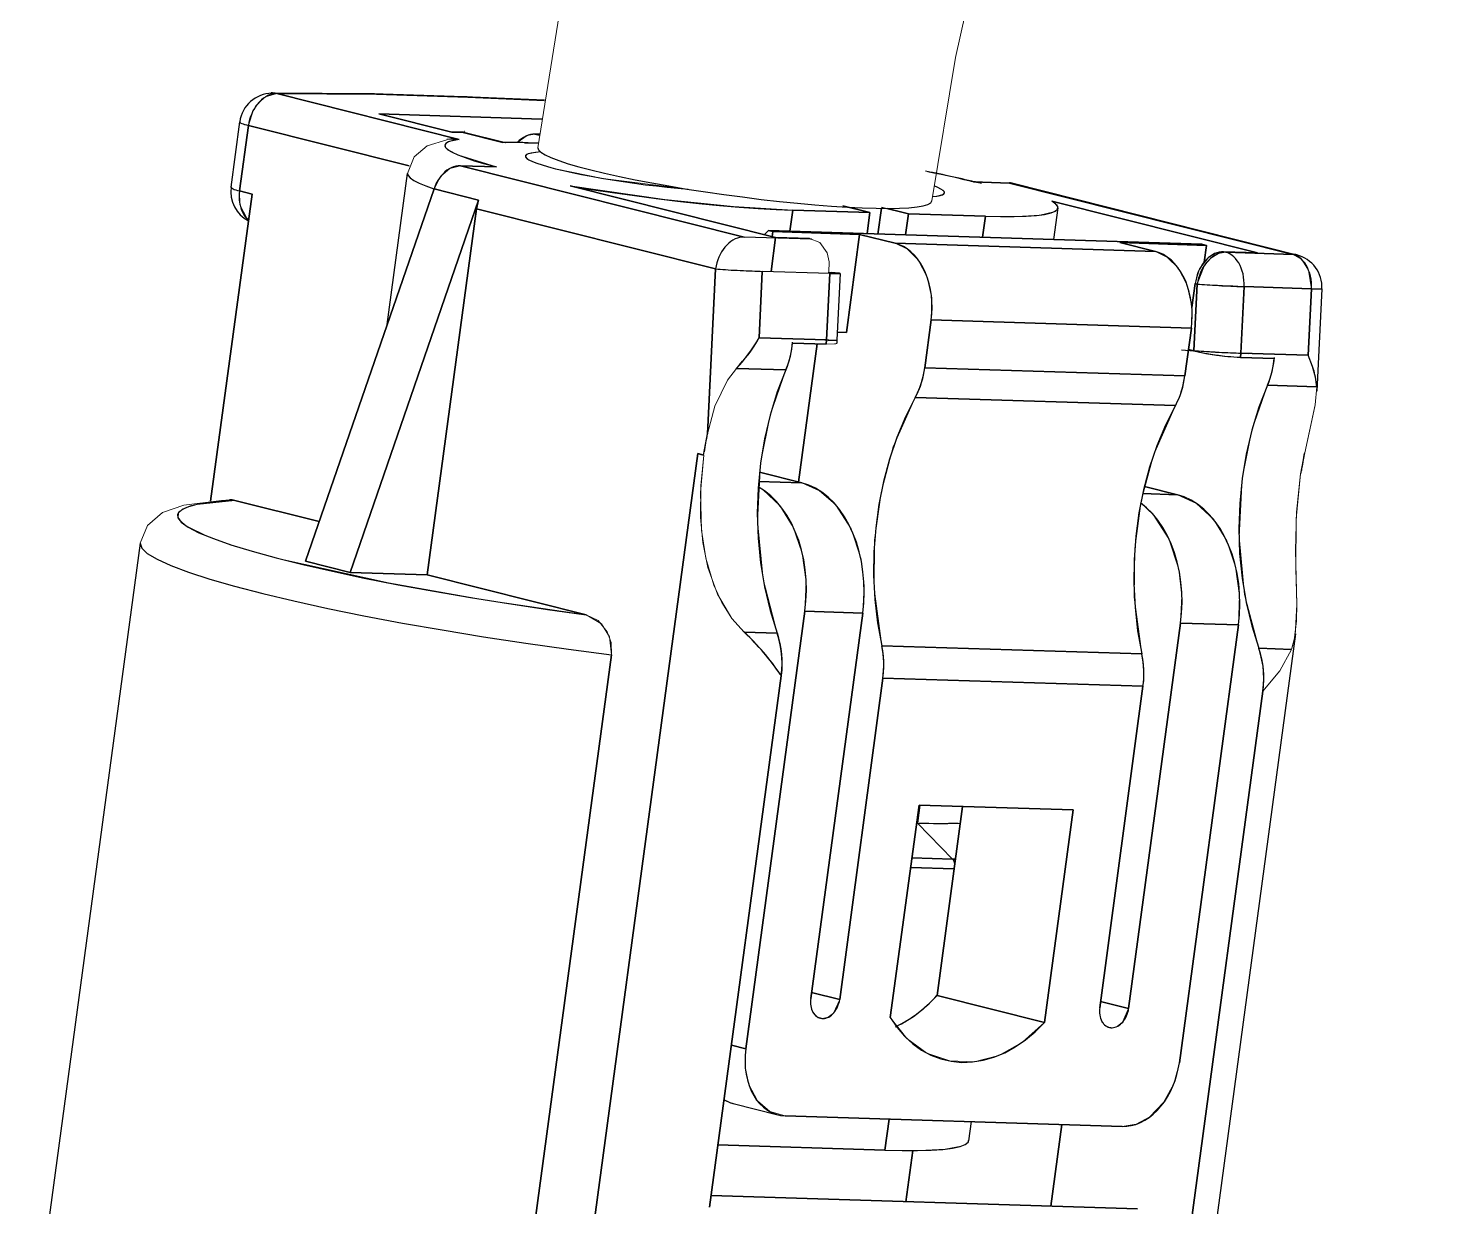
# Model space of a CAD drawing. Header units: millimetres. Extents: x 6 to 3615, y -854 to 0.
# Drawn here: x 66.198 to 70.278, y -123.274 to -119.873 of the extents above; entities that cross this region are included whole.
import ezdxf

# ---------------------------------------------------------------- set-up
doc = ezdxf.new("R2010")
doc.units = ezdxf.units.MM

msp = doc.modelspace()

# ---------------------------------------------------------------- linework, layer by layer
at = {"linetype": 'Continuous', "lineweight": 13}
for points in [[(67.6683, -120.2185), (67.7388, -119.78), (67.8318, -119.3495), (67.9491, -118.9304), (68.0426, -118.6579), (68.1495, -118.3909), (68.2713, -118.1304), (68.3727, -117.942), (68.5129, -117.7163), (68.6636, -117.511), (68.8276, -117.3215), (69.0066, -117.151), (69.106, -117.07), (69.2094, -116.9949), (69.3178, -116.9263), (69.5227, -116.8204), (69.728, -116.7443), (69.8349, -116.715), (69.9547, -116.6911), (70.1004, -116.6728), (70.3251, -116.6683)], [(68.8062, -120.3716), (68.8739, -119.958), (68.9629, -119.5612), (69.0573, -119.2361), (69.1672, -118.9323), (69.2935, -118.6534), (69.4262, -118.4183), (69.5232, -118.2761), (69.6256, -118.1498), (69.7588, -118.0186), (69.8572, -117.943), (69.9517, -117.8873), (70.0496, -117.8465), (70.1754, -117.8187), (70.2937, -117.8162)], [(66.9156, -120.0619), (66.8822, -120.0713), (66.8624, -120.0882), (66.8469, -120.1111), (66.833, -120.1539)], [(66.833, -120.1539), (66.8151, -120.1484), (66.8097, -120.1459), (66.8082, -120.1449), (66.8082, -120.1444), (66.8077, -120.1434)], [(67.4411, -120.1941), (67.4127, -120.2001), (67.4048, -120.2041), (67.4008, -120.2085), (67.4003, -120.214), (67.4038, -120.2195), (67.4112, -120.2254), (67.4376, -120.2389), (67.5489, -120.2732)], [(67.6603, -120.1792), (67.6379, -120.1827), (67.6091, -120.2031)], [(67.4062, -120.1951), (67.3491, -120.213), (67.3118, -120.2448), (67.2924, -120.2921)], [(67.7195, -120.2786), (67.6598, -120.2607), (67.6419, -120.2528), (67.6339, -120.2468), (67.6325, -120.2438), (67.6325, -120.2419), (67.633, -120.2404), (67.6369, -120.2369), (67.6558, -120.2324), (67.6762, -120.2304)], [(67.369, -120.3363), (67.3879, -120.3015), (67.4147, -120.2777), (67.445, -120.2702)], [(68.1013, -120.3373), (67.8562, -120.3065), (67.7195, -120.2786)], [(66.8077, -120.3428), (66.8087, -120.3826), (66.8281, -120.4218), (66.8335, -120.4268)], [(67.7622, -120.3284), (68.0347, -120.3676), (68.233, -120.388), (68.4045, -120.398)], [(68.8122, -120.3284), (68.8331, -120.3373), (68.8406, -120.3433), (68.842, -120.3463), (68.8425, -120.3482), (68.8415, -120.3497), (68.8376, -120.3532), (68.8192, -120.3577), (68.8082, -120.3592)], [(68.9604, -120.4159), (69.0509, -120.4164), (69.118, -120.4124), (69.1582, -120.4029), (69.1667, -120.3975), (69.1692, -120.3945), (69.1697, -120.3895), (69.1672, -120.384), (69.1523, -120.3721)], [(68.5089, -120.5769), (68.5094, -120.5476), (68.5035, -120.5213), (68.4826, -120.4919), (68.4523, -120.4805)], [(68.7004, -120.4939), (68.7357, -120.5108), (68.7665, -120.5416), (68.7923, -120.5914), (68.8053, -120.6515), (68.8043, -120.7152)], [(69.4511, -120.5178), (69.4864, -120.5347), (69.5172, -120.565), (69.543, -120.6152), (69.556, -120.6754), (69.555, -120.7385)], [(69.6479, -120.5183), (69.6261, -120.5223), (69.6047, -120.5352), (69.5788, -120.568), (69.5659, -120.6103)], [(69.5719, -120.6122), (69.5928, -120.5566), (69.6112, -120.5367), (69.633, -120.5237), (69.6544, -120.5198)], [(69.9015, -120.6252), (69.8935, -120.5715), (69.8741, -120.5411), (69.8488, -120.5262)], [(69.9318, -120.6252), (69.9313, -120.6252), (69.9308, -120.6257), (69.9239, -120.6257), (69.9015, -120.6252)], [(68.5313, -120.7818), (68.5308, -120.7828), (68.5298, -120.7833), (68.5273, -120.7838), (68.501, -120.7853)], [(68.5313, -120.7818), (68.5313, -120.7823), (68.5303, -120.7828), (68.5288, -120.7838), (68.5244, -120.7843), (68.501, -120.7853)], [(69.9169, -120.908), (69.9094, -120.8623), (69.892, -120.8171)], [(68.242, -120.8549), (68.2161, -120.8887), (68.1798, -120.9637), (68.158, -121.0438)], [(68.242, -120.8549), (68.2161, -120.8887), (68.1798, -120.9637), (68.158, -121.0438)], [(68.3593, -121.619), (68.3185, -121.4629), (68.3021, -121.2968), (68.3111, -121.1288), (68.3389, -120.9896), (68.3842, -120.8593)], [(69.7747, -120.9036), (69.7295, -121.0333), (69.7016, -121.173), (69.6927, -121.3411), (69.7086, -121.5071), (69.7494, -121.6627)], [(69.8821, -121.0985), (69.9025, -121.0055), (69.9119, -120.9603), (69.9169, -120.908)], [(69.8821, -121.0985), (69.9119, -120.9603), (69.9169, -120.908)], [(68.758, -120.9389), (68.6944, -121.0816), (68.6591, -121.2128), (68.6407, -121.351), (68.6392, -121.4912), (68.6611, -121.6553)], [(69.5087, -120.9622), (69.4456, -121.1054), (69.4098, -121.2367), (69.3914, -121.3749), (69.3899, -121.5146), (69.4118, -121.6786)], [(68.148, -121.1049), (68.1381, -121.2133), (68.1406, -121.3222), (68.153, -121.4027), (68.1763, -121.4808), (68.1992, -121.53), (68.2286, -121.5762), (68.2643, -121.616)], [(68.148, -121.1049), (68.1391, -121.1939), (68.1381, -121.2839), (68.1445, -121.357), (68.1594, -121.4291), (68.1868, -121.5061), (68.2286, -121.5762), (68.2643, -121.616)], [(69.8443, -121.6657), (69.8518, -121.6404), (69.8582, -121.5837), (69.8592, -121.535), (69.8567, -121.433), (69.8577, -121.2889), (69.8702, -121.1596)], [(69.8443, -121.6657), (69.8548, -121.6259), (69.8592, -121.536), (69.8558, -121.3794), (69.8587, -121.2695), (69.8702, -121.1596)], [(68.4393, -121.5554), (68.4433, -121.4708), (68.4319, -121.3878), (68.4055, -121.3127), (68.3673, -121.2506), (68.3185, -121.2049), (68.3046, -121.1964)], [(68.4304, -121.185), (68.4816, -121.2078), (68.5273, -121.2476), (68.5726, -121.3182), (68.6014, -121.4057), (68.6104, -121.4823), (68.6064, -121.5608)], [(66.5208, -121.359), (66.5422, -121.3078), (66.5854, -121.271), (66.6471, -121.2496), (66.7555, -121.2357), (66.7793, -121.2342)], [(67.8085, -121.5658), (67.5136, -121.5225), (67.2372, -121.4738), (66.928, -121.4057), (66.8087, -121.3724), (66.7177, -121.3406), (66.6531, -121.3093), (66.6357, -121.2948), (66.6297, -121.2859), (66.6287, -121.2759), (66.6327, -121.269), (66.6516, -121.2571), (66.6849, -121.2476), (66.7938, -121.2357)], [(69.4088, -121.2431), (69.4446, -121.2764), (69.4898, -121.347), (69.5187, -121.4345), (69.5276, -121.5116), (69.5237, -121.5897)], [(69.6907, -121.5951), (69.6942, -121.5101), (69.6827, -121.4276), (69.6569, -121.3525), (69.6186, -121.2899), (69.5699, -121.2446), (69.5147, -121.2193)], [(67.8085, -121.5658), (67.8522, -121.5916), (67.8756, -121.6299), (67.881, -121.6816)], [(67.8085, -121.5658), (67.8423, -121.5822), (67.8691, -121.615), (67.88, -121.6463), (67.881, -121.6816)], [(69.7613, -121.786), (69.8105, -121.7274), (69.8443, -121.6657)], [(69.8443, -121.6657), (69.8105, -121.7274), (69.7613, -121.786)], [(68.5398, -122.6759), (68.5219, -122.7157), (68.507, -122.7272), (68.4901, -122.7311), (68.4746, -122.7262), (68.4627, -122.7137), (68.4562, -122.6948), (68.4562, -122.673)], [(69.3735, -122.7023), (69.3561, -122.7416), (69.3407, -122.754), (69.3283, -122.7575), (69.3163, -122.756), (69.3054, -122.75), (69.2969, -122.7401), (69.2905, -122.7212), (69.2905, -122.6998)], [(69.1309, -122.7421), (69.0678, -122.7987), (68.9987, -122.8375), (68.9276, -122.8559), (68.8575, -122.8534), (68.7918, -122.8311), (68.7337, -122.7883), (68.6859, -122.7281)], [(68.2688, -122.8186), (68.2673, -122.8718), (68.2773, -122.9215), (68.3021, -122.9683), (68.3384, -122.9996), (68.3827, -123.0115)], [(69.3556, -123.0424), (69.3959, -123.0359), (69.4352, -123.015), (69.4744, -122.9737), (69.5043, -122.9196), (69.5202, -122.8584)], [(68.67, -123.111), (68.7695, -123.112), (68.8445, -123.1075), (68.8908, -123.099), (68.9047, -123.0936), (68.9116, -123.0866), (68.9126, -123.0831)]]:
    msp.add_lwpolyline(points, dxfattribs=at)
at = {"linetype": 'Continuous', "lineweight": 30}
for points in [[(66.9156, -120.0619), (66.9091, -120.0624), (66.9021, -120.0634), (66.8957, -120.0649), (66.8892, -120.0674), (66.8832, -120.0708), (66.8768, -120.0748), (66.8708, -120.0798), (66.8653, -120.0853), (66.8599, -120.0912), (66.8549, -120.0977), (66.8504, -120.1046), (66.846, -120.1121), (66.8425, -120.1201), (66.8395, -120.1285), (66.8365, -120.137), (66.8345, -120.1454), (66.833, -120.1539)], [(67.6881, -120.0813), (67.4565, -120.0708), (67.1925, -120.0624), (66.9001, -120.0604)], [(67.2024, -120.0639), (66.9156, -120.0619), (67.4411, -120.1941), (66.9156, -120.0619), (67.2024, -120.0639)], [(67.2024, -120.0639), (67.1974, -120.0629), (67.1925, -120.0624)], [(67.4664, -120.0723), (67.2024, -120.0639), (67.4664, -120.0723)], [(67.4664, -120.0723), (67.4614, -120.0713), (67.4565, -120.0708)], [(67.6876, -120.0823), (67.4664, -120.0723), (67.6876, -120.0823)], [(66.8077, -120.1434), (66.7823, -120.3318)], [(66.8077, -120.1434), (66.8082, -120.1444), (66.8092, -120.1454), (66.8112, -120.1469), (66.8141, -120.1484), (66.8176, -120.1494), (66.8221, -120.1509), (66.8271, -120.1524), (66.833, -120.1539)], [(66.833, -120.1539), (66.8077, -120.3428), (66.8435, -120.3517), (66.8077, -120.3428), (66.833, -120.1539)], [(67.2974, -120.2707), (66.833, -120.1539), (67.2974, -120.2707)], [(67.4207, -120.1737), (67.2099, -120.1205), (67.6802, -120.1355), (67.2099, -120.1205), (67.4207, -120.1737)], [(67.4406, -120.1941), (67.4232, -120.1971), (67.4107, -120.2011), (67.4028, -120.2056), (67.3998, -120.211), (67.4018, -120.2175), (67.4087, -120.224), (67.4212, -120.2314), (67.4376, -120.2389), (67.4589, -120.2468), (67.4848, -120.2558), (67.5151, -120.2642), (67.5489, -120.2732)], [(67.4495, -120.1732), (67.4207, -120.1737), (67.4495, -120.1732)], [(67.5673, -120.2031), (67.4495, -120.1732), (67.5673, -120.2031)], [(67.5718, -120.2031), (67.4585, -120.1747)], [(67.6603, -120.1792), (67.6538, -120.1792), (67.6469, -120.1802), (67.6404, -120.1822), (67.6339, -120.1847), (67.6275, -120.1882), (67.621, -120.1926), (67.6151, -120.1976), (67.6091, -120.2031)], [(67.6737, -120.1792), (67.6603, -120.1792), (67.6732, -120.1822), (67.6603, -120.1792), (67.6737, -120.1792)], [(67.6305, -120.2036), (67.6076, -120.2031), (67.5867, -120.2026), (67.5673, -120.2031)], [(67.6702, -120.2046), (67.6305, -120.2036), (67.6702, -120.2046)], [(67.6762, -120.2304), (67.6613, -120.2319), (67.6494, -120.2334), (67.6409, -120.2354), (67.6349, -120.2384), (67.6325, -120.2414), (67.633, -120.2448), (67.6364, -120.2488), (67.6429, -120.2533), (67.6528, -120.2578), (67.6653, -120.2627), (67.6807, -120.2677), (67.6991, -120.2732), (67.7195, -120.2786)], [(67.6683, -120.2185), (67.6702, -120.2245), (67.6772, -120.2314), (67.6896, -120.2389), (67.7065, -120.2468), (67.7289, -120.2553), (67.7558, -120.2642), (67.7866, -120.2732), (67.8219, -120.2821), (67.8612, -120.2916), (67.9039, -120.301), (67.9496, -120.3105)], [(67.445, -120.2702), (67.4386, -120.2702), (67.4321, -120.2712), (67.4251, -120.2732), (67.4187, -120.2757), (67.4127, -120.2791), (67.4062, -120.2831), (67.4003, -120.2876), (67.3948, -120.2931), (67.3893, -120.299), (67.3844, -120.306), (67.3799, -120.3129), (67.3754, -120.3204), (67.3719, -120.3284), (67.369, -120.3363)], [(68.4523, -120.4805), (68.3548, -120.4775), (68.4523, -120.4805), (68.4587, -120.482), (68.2638, -120.476), (67.445, -120.2702), (68.2638, -120.476)], [(67.5489, -120.2732), (67.445, -120.2702), (67.5489, -120.2732)], [(67.2337, -120.7281), (67.2924, -120.2921)], [(67.2924, -120.2921), (67.2939, -120.2985), (67.2999, -120.305), (67.3103, -120.3125), (67.3257, -120.3204), (67.3451, -120.3284), (67.3685, -120.3368)], [(67.2924, -120.2921), (67.2939, -120.2985), (67.2999, -120.305), (67.3103, -120.3125), (67.3257, -120.3204), (67.3451, -120.3284), (67.3685, -120.3368)], [(67.7195, -120.2786), (67.7423, -120.2841), (67.7677, -120.2896), (67.7945, -120.2951), (67.8229, -120.3005), (67.8527, -120.306), (67.8835, -120.311), (67.9148, -120.3159), (67.9472, -120.3204), (67.979, -120.3249), (68.0108, -120.3284), (68.0421, -120.3318), (68.0729, -120.3348), (68.1023, -120.3378)], [(67.9496, -120.3105), (67.9974, -120.3194), (68.0471, -120.3284), (68.0988, -120.3373), (68.152, -120.3453), (68.2057, -120.3532), (68.2594, -120.3602), (68.3131, -120.3671), (68.3663, -120.3731), (68.418, -120.3781), (68.4682, -120.383), (68.5164, -120.3865), (68.5621, -120.3895), (68.6049, -120.3915), (68.6447, -120.393), (68.6805, -120.3935), (68.7123, -120.3925), (68.7396, -120.3915), (68.763, -120.389), (68.7809, -120.386), (68.7943, -120.3821), (68.8028, -120.3771), (68.8062, -120.3716)], [(69.03, -120.3204), (68.9256, -120.3169), (69.03, -120.3204)], [(66.8435, -120.3517), (66.7237, -121.2382), (66.8435, -120.3517)], [(66.7823, -120.3318), (66.7828, -120.3328), (66.7838, -120.3343), (66.7858, -120.3353), (66.7888, -120.3368), (66.7923, -120.3383), (66.7967, -120.3398), (66.8017, -120.3413), (66.8077, -120.3428)], [(66.7823, -120.3318), (66.7828, -120.3328), (66.7838, -120.3343), (66.7858, -120.3353), (66.7888, -120.3368), (66.7923, -120.3383), (66.7967, -120.3398), (66.8017, -120.3413), (66.8077, -120.3428)], [(66.8077, -120.3428), (66.8067, -120.3512), (66.8067, -120.3597), (66.8067, -120.3676), (66.8077, -120.3761), (66.8092, -120.384), (66.8112, -120.3915), (66.8136, -120.3985), (66.8166, -120.4054), (66.8201, -120.4119), (66.8241, -120.4174), (66.8286, -120.4223), (66.8335, -120.4268)], [(67.369, -120.3363), (66.9976, -121.4107), (67.369, -120.3363)], [(67.3491, -121.4504), (67.1268, -121.4435), (67.4977, -120.3691), (67.369, -120.3363), (67.4977, -120.3691), (67.1268, -121.4435), (67.3491, -121.4504)], [(67.7622, -120.3284), (67.8224, -120.3383), (67.8845, -120.3478), (67.9472, -120.3562), (68.0098, -120.3647), (68.0719, -120.3721), (68.1331, -120.3786), (68.1928, -120.3845), (68.2499, -120.3895), (68.3046, -120.3935), (68.3563, -120.396), (68.4045, -120.398)], [(68.3548, -120.4775), (67.7622, -120.3284), (68.3548, -120.4775), (68.3419, -120.5754), (68.3548, -120.4775)], [(68.8082, -120.3592), (68.8202, -120.3577), (68.8296, -120.3557), (68.8366, -120.3537), (68.8406, -120.3512), (68.8425, -120.3482), (68.8415, -120.3448), (68.8381, -120.3413), (68.8321, -120.3373), (68.8232, -120.3328), (68.8122, -120.3284)], [(69.0404, -120.3214), (69.0349, -120.3204), (69.03, -120.3199)], [(69.8488, -120.5262), (69.03, -120.3204), (69.8488, -120.5262)], [(69.8592, -120.5277), (69.0404, -120.3214)], [(67.4918, -120.3945), (67.3491, -121.4504), (67.8085, -121.5658), (67.3491, -121.4504), (67.4918, -120.3945)], [(67.4977, -120.3691), (67.4952, -120.3776), (67.4933, -120.386), (67.4918, -120.3945)], [(68.1818, -120.568), (67.4918, -120.3945), (68.1818, -120.568)], [(68.4045, -120.398), (68.3961, -120.4591), (68.4045, -120.398)], [(68.6268, -120.4054), (68.6188, -120.4661), (68.6268, -120.4054), (68.4045, -120.398), (68.6268, -120.4054), (68.5492, -120.3855), (68.6268, -120.4054)], [(68.6601, -120.393), (68.6501, -120.4671), (68.6601, -120.393)], [(68.6606, -120.3895), (68.7381, -120.4089), (68.6765, -120.3935)], [(68.9604, -120.4159), (69.0041, -120.4169), (69.0439, -120.4169), (69.0782, -120.4154), (69.1075, -120.4134), (69.1314, -120.4104), (69.1498, -120.4059), (69.1622, -120.4009), (69.1687, -120.395), (69.1692, -120.388), (69.1637, -120.3806), (69.1523, -120.3726)], [(69.1523, -120.3721), (69.7454, -120.5213), (69.1523, -120.3721)], [(69.1697, -120.392), (69.1572, -120.483)], [(68.7381, -120.4089), (68.7297, -120.4696), (68.7381, -120.4089)], [(68.9604, -120.4159), (68.9524, -120.4765), (68.9604, -120.4159), (68.7381, -120.4089), (68.9604, -120.4159)], [(68.2638, -120.476), (68.2574, -120.476), (68.2509, -120.477), (68.2445, -120.479), (68.238, -120.4815), (68.2315, -120.485), (68.2256, -120.4889), (68.2196, -120.4934), (68.2136, -120.4989), (68.2087, -120.5049), (68.2032, -120.5118), (68.1987, -120.5188), (68.1947, -120.5262), (68.1908, -120.5342), (68.1878, -120.5421), (68.1853, -120.5506), (68.1833, -120.559), (68.1818, -120.568)], [(68.3339, -120.4571), (68.322, -120.4691), (68.3339, -120.4571)], [(69.5853, -120.4964), (68.3339, -120.4571), (69.5853, -120.4964)], [(68.3469, -120.4601), (68.3449, -120.475), (68.3469, -120.4601), (68.3339, -120.4571), (68.3469, -120.4601)], [(68.5974, -120.4681), (68.3469, -120.4601), (68.5974, -120.4681), (68.7004, -120.4939), (68.5974, -120.4681), (68.5592, -120.7509), (68.5974, -120.4681)], [(69.4511, -120.5178), (69.3482, -120.4919), (69.5982, -120.4999), (69.5918, -120.5481), (69.5982, -120.4999), (69.5853, -120.4964), (69.5982, -120.4999), (69.3482, -120.4919), (69.4511, -120.5178), (68.7004, -120.4939), (69.4511, -120.5178)], [(68.8043, -120.7152), (68.8058, -120.6973), (68.8067, -120.6799), (68.8062, -120.662), (68.8048, -120.6446), (68.8018, -120.6277), (68.7983, -120.6107), (68.7933, -120.5948), (68.7874, -120.5794), (68.7809, -120.565), (68.7729, -120.5516), (68.7645, -120.5392), (68.7555, -120.5282), (68.7456, -120.5183), (68.7347, -120.5103), (68.7237, -120.5034), (68.7123, -120.4979), (68.7004, -120.4939)], [(69.555, -120.7385), (69.5565, -120.7211), (69.5575, -120.7037), (69.557, -120.6858), (69.5555, -120.6684), (69.5525, -120.6515), (69.549, -120.6346), (69.544, -120.6187), (69.5386, -120.6033), (69.5316, -120.5889), (69.5237, -120.5754), (69.5152, -120.563), (69.5062, -120.5521), (69.4963, -120.5421), (69.4854, -120.5337), (69.4744, -120.5267), (69.463, -120.5218), (69.4511, -120.5178)], [(69.6479, -120.5183), (69.6415, -120.5188), (69.635, -120.5198), (69.6286, -120.5213), (69.6221, -120.5237), (69.6156, -120.5272), (69.6097, -120.5312), (69.6037, -120.5362), (69.5977, -120.5416), (69.5923, -120.5476), (69.5873, -120.5541), (69.5828, -120.561), (69.5788, -120.5685), (69.5749, -120.5764), (69.5719, -120.5849), (69.5694, -120.5933), (69.5674, -120.6018), (69.5659, -120.6103)], [(69.6544, -120.5198), (69.6479, -120.5203), (69.641, -120.5213), (69.6345, -120.5228), (69.6281, -120.5257), (69.6221, -120.5287), (69.6156, -120.5327), (69.6097, -120.5377), (69.6042, -120.5431), (69.5987, -120.5491), (69.5937, -120.5556), (69.5893, -120.5625), (69.5848, -120.57), (69.5813, -120.5779), (69.5783, -120.5864), (69.5754, -120.5948), (69.5734, -120.6033), (69.5719, -120.6117)], [(69.7454, -120.5213), (69.6479, -120.5183), (69.7454, -120.5213)], [(69.6479, -120.5183), (69.6544, -120.5198), (69.8488, -120.5262), (69.6544, -120.5198), (69.6479, -120.5183)], [(69.7071, -120.6187), (69.7071, -120.6098), (69.7066, -120.6003), (69.7056, -120.5914), (69.7041, -120.5824), (69.7016, -120.574), (69.6991, -120.5655), (69.6957, -120.558), (69.6917, -120.5506), (69.6872, -120.5441), (69.6827, -120.5382), (69.6778, -120.5332), (69.6723, -120.5287), (69.6663, -120.5247), (69.6604, -120.5218), (69.6544, -120.5198)], [(69.7071, -120.6187), (69.7071, -120.6098), (69.7066, -120.6003), (69.7056, -120.5914), (69.7041, -120.5824), (69.7016, -120.574), (69.6991, -120.5655), (69.6957, -120.558), (69.6917, -120.5506), (69.6872, -120.5441), (69.6827, -120.5382), (69.6778, -120.5332), (69.6723, -120.5287), (69.6663, -120.5247), (69.6604, -120.5218), (69.6544, -120.5198)], [(69.9015, -120.6252), (69.902, -120.6157), (69.9015, -120.6068), (69.9005, -120.5973), (69.8985, -120.5889), (69.8965, -120.5799), (69.8935, -120.572), (69.8901, -120.564), (69.8866, -120.5571), (69.8821, -120.5506), (69.8771, -120.5446), (69.8722, -120.5392), (69.8667, -120.5347), (69.8612, -120.5307), (69.8548, -120.5282), (69.8488, -120.5262)], [(69.8592, -120.5277), (69.8543, -120.5267), (69.8488, -120.5262)], [(68.148, -121.1049), (68.1301, -121.1009), (68.147, -121.1049), (68.148, -121.1049), (68.147, -121.1049), (68.158, -121.0438), (68.1818, -120.568), (68.158, -121.0438)], [(68.1818, -120.568), (68.1883, -120.5685), (68.1947, -120.569), (68.2022, -120.5695), (68.2102, -120.57), (68.2181, -120.5705), (68.2266, -120.571), (68.235, -120.571), (68.244, -120.5715), (68.2529, -120.572), (68.2619, -120.5725), (68.2703, -120.573), (68.2788, -120.5735), (68.2872, -120.5735), (68.2952, -120.574), (68.3031, -120.5745), (68.3101, -120.5745), (68.3165, -120.575)], [(68.5114, -120.5809), (68.502, -120.7728), (68.5114, -120.5809), (68.3165, -120.575), (68.3071, -120.7669), (68.502, -120.7728), (68.3071, -120.7669), (68.3165, -120.575)], [(68.5089, -120.5769), (68.5085, -120.5809), (68.5089, -120.5769), (68.5154, -120.5784), (68.5154, -120.5809), (68.5154, -120.5784)], [(68.5114, -120.5809), (68.5174, -120.5809), (68.5229, -120.5814), (68.5278, -120.5814), (68.5323, -120.5814), (68.5353, -120.5814), (68.5383, -120.5814), (68.5403, -120.5814), (68.5413, -120.5814), (68.5413, -120.5809), (68.5408, -120.5809), (68.5393, -120.5804), (68.5373, -120.5804), (68.5343, -120.5799), (68.5308, -120.5799), (68.5263, -120.5794), (68.5209, -120.5789), (68.5154, -120.5784)], [(68.5413, -120.5809), (68.5318, -120.7728), (68.5313, -120.7818)], [(69.5659, -120.6103), (69.5565, -120.6794), (69.5659, -120.6103)], [(69.5719, -120.6122), (69.5624, -120.8036), (69.5719, -120.6122), (69.5659, -120.6103), (69.5719, -120.6122)], [(69.5719, -120.6117), (69.5783, -120.6122), (69.5853, -120.6127), (69.5928, -120.6132), (69.6002, -120.6137), (69.6087, -120.6142), (69.6171, -120.6147), (69.6256, -120.6152), (69.6345, -120.6157), (69.643, -120.6162), (69.6519, -120.6167), (69.6609, -120.6167), (69.6693, -120.6172), (69.6778, -120.6177), (69.6857, -120.6182), (69.6932, -120.6182), (69.7001, -120.6187), (69.7071, -120.6187)], [(69.892, -120.8171), (69.6977, -120.8106), (69.7071, -120.6187), (69.6977, -120.8106), (69.892, -120.8171)], [(69.9015, -120.6252), (69.892, -120.8171), (69.9015, -120.6252), (69.7071, -120.6187), (69.9015, -120.6252)], [(69.9015, -120.6252), (69.908, -120.6252), (69.9129, -120.6252), (69.9179, -120.6252), (69.9219, -120.6257), (69.9254, -120.6257), (69.9283, -120.6257), (69.9303, -120.6252), (69.9313, -120.6252), (69.9318, -120.6252)], [(69.9318, -120.6252), (69.9169, -120.921)], [(68.8043, -120.7152), (68.7854, -120.8529), (69.5361, -120.8767), (68.7854, -120.8529), (68.8043, -120.7152)], [(69.555, -120.7385), (68.8043, -120.7152), (69.555, -120.7385), (69.5361, -120.8767), (69.555, -120.7385)], [(68.5592, -120.7509), (68.5328, -120.75), (68.5592, -120.7509)], [(68.3842, -120.8593), (68.3901, -120.8449), (68.3946, -120.83), (68.3986, -120.8141), (68.4016, -120.7982), (68.4036, -120.7823)], [(68.501, -120.7853), (68.4036, -120.7823), (68.501, -120.7853), (68.502, -120.7728), (68.501, -120.7853)], [(68.421, -121.183), (68.4746, -120.7843), (68.421, -121.183)], [(68.502, -120.7728), (68.508, -120.7728), (68.5134, -120.7733), (68.5179, -120.7733), (68.5224, -120.7733), (68.5259, -120.7733), (68.5283, -120.7733), (68.5303, -120.7733), (68.5313, -120.7733), (68.5318, -120.7728)], [(69.5624, -120.8046), (69.5465, -120.8007), (69.5624, -120.8046)], [(69.5624, -120.8036), (69.5689, -120.8041), (69.5759, -120.8046), (69.5828, -120.8051), (69.5908, -120.8056), (69.5987, -120.8061), (69.6072, -120.8066), (69.6161, -120.8071), (69.6246, -120.8076), (69.6335, -120.8081), (69.6425, -120.8086), (69.6509, -120.8086), (69.6599, -120.8091), (69.6678, -120.8096), (69.6758, -120.8101), (69.6837, -120.8101), (69.6907, -120.8106), (69.6977, -120.8106)], [(69.5624, -120.8041), (69.5624, -120.8046), (69.5624, -120.8036)], [(69.6977, -120.8106), (69.6967, -120.823), (69.7941, -120.826), (69.6967, -120.823), (69.6977, -120.8106)], [(69.7747, -120.9036), (69.7802, -120.8892), (69.7852, -120.8737), (69.7891, -120.8583), (69.7921, -120.8424), (69.7941, -120.826)], [(69.9169, -120.908), (69.9134, -120.8802), (69.905, -120.8494), (69.892, -120.8171)], [(68.3842, -120.8593), (68.242, -120.8549), (68.3842, -120.8593)], [(68.3842, -120.8593), (68.3598, -120.923), (68.3389, -120.9896), (68.323, -121.0582), (68.3111, -121.1288), (68.3041, -121.2009), (68.3016, -121.273), (68.3041, -121.3451), (68.3111, -121.4161), (68.3225, -121.4857), (68.3389, -121.5539), (68.3593, -121.619)], [(68.758, -120.9389), (68.7645, -120.9259), (68.7705, -120.9125), (68.7754, -120.8981), (68.7794, -120.8837), (68.7829, -120.8683), (68.7854, -120.8529)], [(69.5087, -120.9627), (69.5152, -120.9498), (69.5212, -120.9364), (69.5261, -120.922), (69.5301, -120.9076), (69.5336, -120.8921), (69.5361, -120.8767)], [(69.7747, -120.9036), (69.7499, -120.9667), (69.7295, -121.0333), (69.7131, -121.1024), (69.7016, -121.173), (69.6947, -121.2446), (69.6922, -121.3167), (69.6942, -121.3888), (69.7011, -121.4604), (69.7131, -121.53), (69.729, -121.5976), (69.7494, -121.6627)], [(69.9169, -120.908), (69.7747, -120.9036), (69.9169, -120.908)], [(68.758, -120.9389), (68.7297, -120.9946), (68.7043, -121.0542), (68.6835, -121.1164), (68.6661, -121.181), (68.6526, -121.2476), (68.6437, -121.3152), (68.6387, -121.3838), (68.6377, -121.4529), (68.6417, -121.5215), (68.6491, -121.5892), (68.6611, -121.6553)], [(69.5087, -120.9622), (68.758, -120.9389), (69.5087, -120.9622)], [(69.5087, -120.9622), (69.4804, -121.0184), (69.4555, -121.0781), (69.4342, -121.1402), (69.4168, -121.2049), (69.4033, -121.2715), (69.3944, -121.3391), (69.3894, -121.4077), (69.3889, -121.4768), (69.3924, -121.5449), (69.3999, -121.6125), (69.4118, -121.6786)], [(68.147, -121.1049), (68.1301, -121.1009), (67.7229, -124.1172), (68.1301, -121.1009)], [(68.1301, -121.1009), (68.1386, -121.1029), (68.148, -121.1049)], [(69.8712, -121.1596), (69.8702, -121.1596), (69.8712, -121.1596), (69.8821, -121.0985)], [(68.3081, -121.1546), (68.4304, -121.185), (68.3081, -121.1546)], [(68.4393, -121.5554), (68.4423, -121.526), (68.4438, -121.4962), (68.4428, -121.4664), (68.4403, -121.4365), (68.4359, -121.4077), (68.4294, -121.3794), (68.4214, -121.352), (68.4115, -121.3262), (68.4006, -121.3018), (68.3876, -121.2789), (68.3732, -121.258), (68.3578, -121.2392), (68.3409, -121.2228), (68.323, -121.2083), (68.3046, -121.1964)], [(68.4304, -121.185), (68.3056, -121.181), (68.4304, -121.185)], [(68.6064, -121.5608), (68.6094, -121.531), (68.6104, -121.5012), (68.6099, -121.4708), (68.6069, -121.4415), (68.6024, -121.4122), (68.596, -121.3838), (68.588, -121.3565), (68.5781, -121.3306), (68.5666, -121.3058), (68.5537, -121.2829), (68.5393, -121.262), (68.5234, -121.2431), (68.5065, -121.2267), (68.4886, -121.2123), (68.4697, -121.2009), (68.4503, -121.1914), (68.4299, -121.185)], [(69.5147, -121.2193), (69.4192, -121.1954), (69.5147, -121.2193)], [(66.7938, -121.2357), (66.7406, -121.2397), (66.6973, -121.2451), (66.6645, -121.2526), (66.6421, -121.262), (66.6302, -121.2725), (66.6292, -121.2849), (66.6391, -121.2983), (66.6595, -121.3132), (66.6903, -121.3291), (66.7321, -121.346), (66.7828, -121.3639), (66.8435, -121.3828), (66.9131, -121.4017), (66.9906, -121.4211), (67.0756, -121.4405), (67.1676, -121.4599), (67.2651, -121.4793), (67.368, -121.4977), (67.4744, -121.5161), (67.5842, -121.5335), (67.6961, -121.5504), (67.8085, -121.5658)], [(66.7938, -121.2357), (67.0369, -121.2968), (66.7938, -121.2357)], [(69.5237, -121.5897), (69.5266, -121.5603), (69.5281, -121.5305), (69.5271, -121.5007), (69.5246, -121.4713), (69.5202, -121.4425), (69.5142, -121.4142), (69.5062, -121.3873), (69.4963, -121.361), (69.4849, -121.3366), (69.4724, -121.3137), (69.458, -121.2929), (69.4426, -121.274), (69.4257, -121.2576), (69.4083, -121.2431)], [(69.4143, -121.2163), (69.5147, -121.2193), (69.4143, -121.2163)], [(69.6907, -121.5951), (69.6937, -121.5653), (69.6947, -121.5355), (69.6942, -121.5051), (69.6917, -121.4758), (69.6867, -121.4465), (69.6808, -121.4181), (69.6723, -121.3908), (69.6624, -121.3649), (69.6509, -121.3401), (69.638, -121.3172), (69.6236, -121.2963), (69.6077, -121.2774), (69.5908, -121.261), (69.5729, -121.2466), (69.554, -121.2352), (69.5346, -121.2257), (69.5147, -121.2193)], [(66.5208, -121.359), (66.1977, -123.7538)], [(66.5208, -121.3595), (66.5253, -121.3734), (66.5412, -121.3888), (66.5695, -121.4057), (66.6088, -121.4241), (66.66, -121.443), (66.7217, -121.4634), (66.7933, -121.4838), (66.8743, -121.5046), (66.9643, -121.526), (67.0622, -121.5474), (67.1666, -121.5688), (67.2775, -121.5897), (67.3928, -121.6095), (67.5121, -121.6294), (67.6339, -121.6478), (67.7572, -121.6652), (67.881, -121.6816)], [(66.5208, -121.3595), (66.5253, -121.3734), (66.5412, -121.3888), (66.5695, -121.4057), (66.6088, -121.4241), (66.66, -121.443), (66.7217, -121.4634), (66.7933, -121.4838), (66.8743, -121.5046), (66.9643, -121.526), (67.0622, -121.5474), (67.1666, -121.5688), (67.2775, -121.5897), (67.3928, -121.6095), (67.5121, -121.6294), (67.6339, -121.6478), (67.7572, -121.6652), (67.881, -121.6816)], [(66.9976, -121.4107), (67.1268, -121.4435), (66.9976, -121.4107)], [(68.4393, -121.5554), (68.2688, -122.8186), (68.4393, -121.5554)], [(68.6064, -121.5608), (68.4562, -122.673), (68.6064, -121.5608), (68.4393, -121.5554), (68.6064, -121.5608)], [(68.2643, -121.616), (68.3593, -121.619), (68.2643, -121.616)], [(68.3712, -121.7423), (68.3727, -121.7244), (68.3737, -121.706), (68.3732, -121.6881), (68.3712, -121.6697), (68.3683, -121.6523), (68.3643, -121.6354), (68.3593, -121.619)], [(69.5237, -121.5897), (69.3735, -122.7023), (69.5237, -121.5897)], [(69.8553, -121.621), (69.5077, -124.1973)], [(69.5202, -122.8584), (69.6907, -121.5951), (69.5202, -122.8584)], [(69.6907, -121.5951), (69.5237, -121.5897), (69.6907, -121.5951)], [(68.6646, -121.7487), (68.6665, -121.7328), (68.667, -121.7169), (68.667, -121.7015), (68.6661, -121.6856), (68.6641, -121.6702), (68.6611, -121.6553)], [(68.6611, -121.6553), (69.4118, -121.6786), (68.6611, -121.6553)], [(69.7613, -121.786), (69.7633, -121.7681), (69.7638, -121.7502), (69.7633, -121.7318), (69.7618, -121.7139), (69.7588, -121.6965), (69.7548, -121.6791), (69.7494, -121.6627)], [(69.7494, -121.6627), (69.8443, -121.6657), (69.7494, -121.6627)], [(67.881, -121.6816), (67.5579, -124.0759), (67.881, -121.6816)], [(69.4153, -121.7721), (69.4173, -121.7567), (69.4178, -121.7408), (69.4178, -121.7254), (69.4168, -121.7095), (69.4148, -121.6941), (69.4118, -121.6786)], [(68.3712, -121.7423), (68.1644, -123.2755), (68.3712, -121.7423)], [(68.6646, -121.7487), (68.5398, -122.6759), (68.6646, -121.7487)], [(69.4153, -121.7721), (69.2905, -122.6998), (69.4153, -121.7721), (68.6646, -121.7487), (69.4153, -121.7721)], [(69.7613, -121.786), (69.5545, -123.3193), (69.7613, -121.786)], [(68.6859, -122.7281), (68.769, -122.1152), (69.2134, -122.1291), (68.769, -122.1152), (68.6859, -122.7281)], [(68.8744, -122.2713), (68.8654, -122.2708), (68.764, -122.1669), (68.762, -122.1669), (68.764, -122.1669), (68.7714, -122.1152), (68.764, -122.1669), (68.8654, -122.2708), (68.8754, -122.2713)], [(69.1309, -122.7421), (68.8212, -122.6645), (68.8947, -122.1191), (68.8212, -122.6645), (69.1309, -122.7421)], [(69.2134, -122.1291), (69.1309, -122.7421), (69.2134, -122.1291)], [(68.7645, -122.1669), (68.8102, -122.1679), (68.852, -122.1679), (68.8883, -122.1669)], [(68.7481, -122.2673), (68.8654, -122.2708), (68.7481, -122.2673)], [(68.8724, -122.2852), (68.8719, -122.2827), (68.8709, -122.2802), (68.8704, -122.2782), (68.8694, -122.2762), (68.8679, -122.2742), (68.8669, -122.2723), (68.8654, -122.2708)], [(68.8704, -122.2991), (68.7446, -122.2951), (68.8704, -122.2991)], [(68.4562, -122.673), (68.4558, -122.6784), (68.4553, -122.6839), (68.4558, -122.6894), (68.4562, -122.6943), (68.4572, -122.6993), (68.4587, -122.7038), (68.4602, -122.7083), (68.4622, -122.7127), (68.4647, -122.7162), (68.4672, -122.7197), (68.4702, -122.7227), (68.4737, -122.7252), (68.4771, -122.7277), (68.4806, -122.7291), (68.4841, -122.7301), (68.4881, -122.7311), (68.492, -122.7311), (68.496, -122.7306), (68.5, -122.7296), (68.5045, -122.7281), (68.5085, -122.7267), (68.5119, -122.7242), (68.5159, -122.7212), (68.5194, -122.7182), (68.5229, -122.7147), (68.5259, -122.7103), (68.5288, -122.7063), (68.5313, -122.7018), (68.5338, -122.6968), (68.5358, -122.6919), (68.5373, -122.6864), (68.5388, -122.6814), (68.5398, -122.6759)], [(68.5398, -122.6759), (68.4587, -122.6556), (68.5398, -122.6759)], [(68.7028, -122.7535), (68.7282, -122.7406), (68.7526, -122.7247), (68.7764, -122.7068), (68.7993, -122.6869), (68.8212, -122.6645)], [(69.3735, -122.7023), (69.2925, -122.6819), (69.3735, -122.7023)], [(69.2905, -122.6993), (69.29, -122.7048), (69.2895, -122.7103), (69.29, -122.7157), (69.2905, -122.7207), (69.2915, -122.7257), (69.293, -122.7301), (69.2945, -122.7346), (69.2964, -122.7391), (69.2989, -122.7426), (69.3014, -122.746), (69.3044, -122.749), (69.3079, -122.752), (69.3114, -122.754), (69.3148, -122.7555), (69.3183, -122.7565), (69.3223, -122.7575), (69.3263, -122.7575), (69.3303, -122.757), (69.3342, -122.756), (69.3382, -122.755), (69.3422, -122.753), (69.3462, -122.7505), (69.3501, -122.7475), (69.3536, -122.7446), (69.3571, -122.7411), (69.3601, -122.7371), (69.3631, -122.7326), (69.3656, -122.7281), (69.368, -122.7232), (69.37, -122.7182), (69.3715, -122.7127), (69.373, -122.7078), (69.3735, -122.7023)], [(68.6859, -122.7281), (68.7053, -122.7565), (68.7272, -122.7818), (68.7506, -122.8037), (68.7764, -122.8221), (68.8033, -122.8365), (68.8321, -122.8475), (68.8614, -122.8544), (68.8923, -122.8574), (68.9231, -122.8564), (68.9544, -122.8514), (68.9852, -122.8425), (69.0161, -122.8296), (69.0464, -122.8127), (69.0757, -122.7928), (69.104, -122.7689), (69.1309, -122.7421)], [(68.2271, -122.8082), (68.2688, -122.8186), (68.2271, -122.8082)], [(68.2688, -122.8186), (68.2673, -122.837), (68.2668, -122.8554), (68.2673, -122.8738), (68.2698, -122.8912), (68.2733, -122.9081), (68.2783, -122.924), (68.2842, -122.9394), (68.2917, -122.9534), (68.3001, -122.9663), (68.3096, -122.9772), (68.32, -122.9872), (68.3315, -122.9956), (68.3434, -123.0021), (68.3558, -123.0071), (68.3692, -123.0105), (68.3827, -123.0115)], [(69.3556, -123.0424), (69.3685, -123.0419), (69.3815, -123.0399), (69.3949, -123.0364), (69.4078, -123.0314), (69.4202, -123.0245), (69.4327, -123.0165), (69.4446, -123.0071), (69.456, -122.9961), (69.467, -122.9842), (69.4769, -122.9713), (69.4859, -122.9568), (69.4943, -122.9419), (69.5018, -122.926), (69.5077, -122.9096), (69.5132, -122.8927), (69.5172, -122.8758), (69.5202, -122.8584)], [(68.2062, -122.9653), (68.2146, -122.9698), (68.2231, -122.9737), (68.2325, -122.9762)], [(68.2325, -122.9762), (68.3613, -123.0085)], [(68.1883, -123.0955), (68.67, -123.111), (68.6825, -123.021), (68.67, -123.111), (68.1883, -123.0955)], [(69.3556, -123.0424), (68.3827, -123.0115), (69.3556, -123.0424)], [(68.9126, -123.0836), (68.9201, -123.0284)], [(69.1488, -123.2725), (69.1806, -123.0369), (69.1488, -123.2725)], [(68.67, -123.111), (68.7197, -123.112), (68.7645, -123.112), (68.8043, -123.1105), (68.8376, -123.1085), (68.8654, -123.105), (68.8873, -123.1005), (68.9022, -123.0946), (68.9107, -123.0881), (68.9126, -123.0806)], [(68.7511, -123.112), (68.7312, -123.2596), (68.7511, -123.112)], [(69.3999, -123.2805), (68.1689, -123.2417), (69.3999, -123.2805)]]:
    msp.add_lwpolyline(points, dxfattribs=at)
for centre, radius, start, end in [((66.9026, -120.1563), 0.0955, 91, 172), ((66.8967, -120.1737), 0.1138, 81, 89), ((66.8967, -120.1737), 0.1138, 81, 89), ((67.191, -120.1027), 0.0403, 74, 88), ((67.4555, -120.1111), 0.0403, 74, 88), ((67.4256, -120.3194), 0.1263, 83, 99), ((67.4261, -120.3194), 0.1263, 83, 99), ((67.452, -120.1941), 0.0209, 71, 96), ((67.456, -120.1742), 0.00249, 76, 90), ((67.5693, -120.2225), 0.0194, 71, 96), ((67.5698, -120.2205), 0.0174, 69, 97), ((67.5808, -121.3441), 1.1415, 87, 90), ((68.2808, -122.8947), 2.6573, 76, 79), ((68.2713, -122.9762), 2.7388, 76, 79), ((68.2345, -123.189), 2.9551, 76, 79), ((68.9241, -120.3661), 0.0497, 76, 88), ((68.9246, -120.3661), 0.0497, 76, 88), ((66.8783, -120.3448), 0.096, 172, -118), ((69.0265, -120.3816), 0.0621, 77, 87), ((67.5763, -120.4009), 0.085, 158, 175), ((69.8473, -120.5754), 0.0497, 76, 88), ((69.8359, -120.6207), 0.096, -3, 76), ((69.8065, -117.2514), 3.3683, -94, -92), ((67.882, -120.5203), 0.4912, -43, -30), ((67.8731, -120.5123), 0.5036, -43, -31), ((68.1589, -120.7619), 0.2456, -23, -4), ((68.5239, -120.2637), 0.5096, -93, -89), ((69.9154, -115.233), 5.5821, -94, -92), ((69.7315, -120.0679), 0.7557, -103, -92), ((69.7339, -120.0594), 0.7646, -103, -93), ((69.5495, -120.8061), 0.2456, -23, -4), ((68.5467, -120.8235), 0.2406, -28, -7), ((69.2974, -120.8474), 0.2406, -28, -7), ((68.8788, -121.1979), 0.7373, 168, 172), ((70.6025, -121.2526), 0.7373, 168, 172), ((66.7768, -121.3306), 0.0964, 80, 89), ((66.7823, -121.2715), 0.0368, 73, 96), ((67.7642, -122.148), 0.7303, 34, 47), ((67.794, -122.1241), 0.692, 34, 47), ((68.1112, -121.7045), 0.263, -8, 19), ((68.3951, -121.712), 0.2719, -8, 12), ((69.5013, -121.7487), 0.263, -8, 19), ((69.1458, -121.7358), 0.2719, -8, 12), ((68.8256, -120.5521), 1.6158, -92, -88), ((68.845, -122.2902), 0.0278, 10, 43), ((68.5293, -122.4025), 0.3918, -64, -42), ((68.2579, -122.8788), 0.1009, -121, -105)]:
    msp.add_arc(centre, radius, start, end, dxfattribs=at)

doc.saveas('drawing.dxf')
